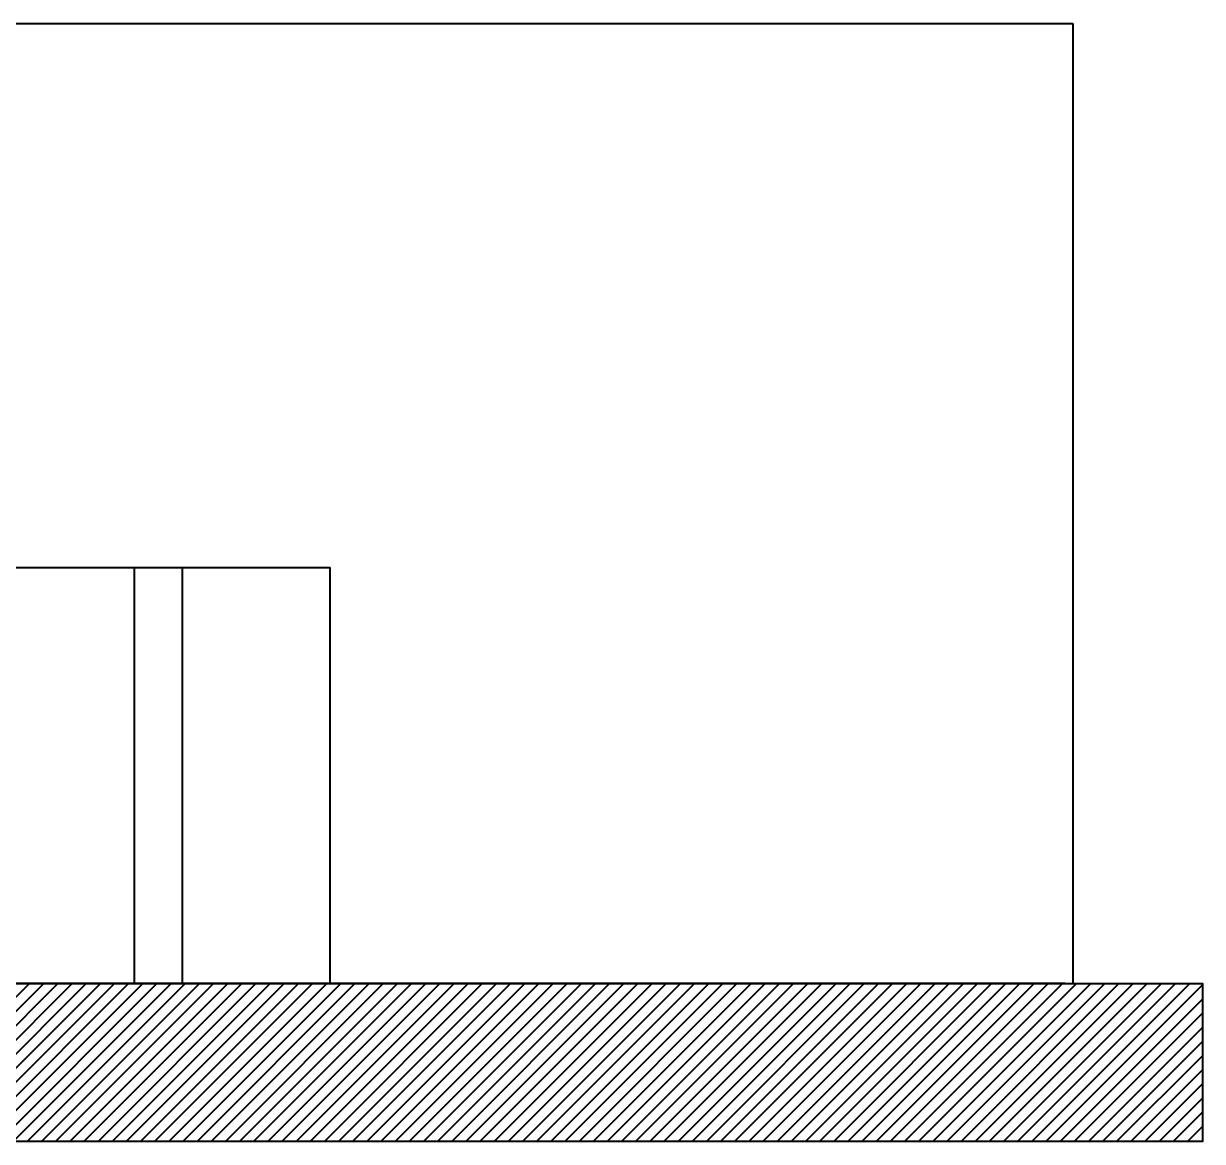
# Model space of a CAD drawing. Header units: inches. Extents: x -422522 to 22891, y -2973 to 414515.
# Drawn here: x 21145 to 21881, y 8225 to 8923 of the extents above; entities that cross this region are included whole.
import ezdxf

# ---------------------------------------------------------------- set-up
doc = ezdxf.new("R2010")
doc.units = ezdxf.units.IN
doc.header["$MEASUREMENT"] = 0
doc.layers.get('0').update_dxf_attribs({"lineweight": 40})

msp = doc.modelspace()

# ---------------------------------------------------------------- hatches: boundary and pattern name
h = msp.add_hatch()
h.set_pattern_fill('ANSI31', color=0, scale=50)
h.paths.add_polyline_path([(21881.32327, 8323.45583), (19571.44787, 8323.45583), (19571.44787, 8224.77064), (21881.32327, 8224.77064)])

# ---------------------------------------------------------------- linework, layer by layer
for p, q in [((19606.36491, 8923.45583), (21800.45851, 8923.45583)), ((21800.45851, 8923.45583), (21800.45851, 8323.45583)), ((19847.32714, 8583.45583), (21336.33963, 8583.45583)), ((21123.88173, 8583.45583), (21229.88173, 8583.45583)), ((21213.88177, 8583.45575), (21243.88177, 8583.45575)), ((21213.88177, 8583.45575), (21213.88177, 8323.45583)), ((21243.88177, 8583.45575), (21243.88177, 8323.45583)), ((21336.33963, 8323.51938), (21336.33963, 8583.45583)), ((21795.47763, 8323.45583), (19606.36491, 8323.45583))]:
    msp.add_line(p, q)
at = {"color": 0}
msp.add_line((19817.32714, 8323.45583), (21336.33963, 8323.45583), dxfattribs=at)
msp.add_lwpolyline([(19571.44787, 8323.45583), (21881.32327, 8323.45583), (21881.32327, 8224.77064), (19571.44787, 8224.77064)], close=True)

doc.saveas('drawing.dxf')
